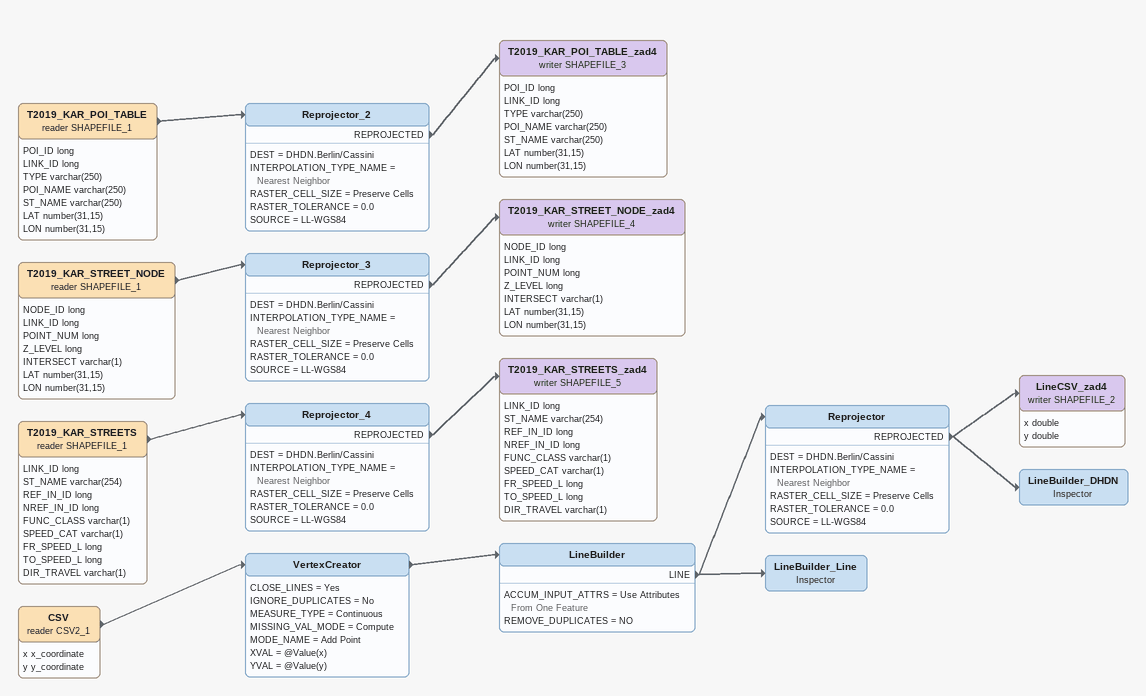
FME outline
T2019_KAR_POI_TABLE (reader SHAPEFILE_1)
    attributes: POI_ID long, LINK_ID long, TYPE varchar(250), POI_NAME varchar(250), ST_NAME varchar(250), LAT number(31,15), LON number(31,15)
    -> Reprojector_2
Reprojector_2
    DEST = DHDN.Berlin/Cassini
    INTERPOLATION_TYPE_NAME = Nearest Neighbor
    RASTER_CELL_SIZE = Preserve Cells
    RASTER_TOLERANCE = 0.0
    SOURCE = LL-WGS84
    REPROJECTED -> T2019_KAR_POI_TABLE_zad4 (writer SHAPEFILE_3)
T2019_KAR_POI_TABLE_zad4 (writer SHAPEFILE_3)
    attributes: POI_ID long, LINK_ID long, TYPE varchar(250), POI_NAME varchar(250), ST_NAME varchar(250), LAT number(31,15), LON number(31,15)
T2019_KAR_STREET_NODE (reader SHAPEFILE_1)
    attributes: NODE_ID long, LINK_ID long, POINT_NUM long, Z_LEVEL long, INTERSECT varchar(1), LAT number(31,15), LON number(31,15)
    -> Reprojector_3
Reprojector_3
    DEST = DHDN.Berlin/Cassini
    INTERPOLATION_TYPE_NAME = Nearest Neighbor
    RASTER_CELL_SIZE = Preserve Cells
    RASTER_TOLERANCE = 0.0
    SOURCE = LL-WGS84
    REPROJECTED -> T2019_KAR_STREET_NODE_zad4 (writer SHAPEFILE_4)
T2019_KAR_STREET_NODE_zad4 (writer SHAPEFILE_4)
    attributes: NODE_ID long, LINK_ID long, POINT_NUM long, Z_LEVEL long, INTERSECT varchar(1), LAT number(31,15), LON number(31,15)
T2019_KAR_STREETS (reader SHAPEFILE_1)
    attributes: LINK_ID long, ST_NAME varchar(254), REF_IN_ID long, NREF_IN_ID long, FUNC_CLASS varchar(1), SPEED_CAT varchar(1), FR_SPEED_L long, TO_SPEED_L long, DIR_TRAVEL varchar(1)
    -> Reprojector_4
Reprojector_4
    DEST = DHDN.Berlin/Cassini
    INTERPOLATION_TYPE_NAME = Nearest Neighbor
    RASTER_CELL_SIZE = Preserve Cells
    RASTER_TOLERANCE = 0.0
    SOURCE = LL-WGS84
    REPROJECTED -> T2019_KAR_STREETS_zad4 (writer SHAPEFILE_5)
T2019_KAR_STREETS_zad4 (writer SHAPEFILE_5)
    attributes: LINK_ID long, ST_NAME varchar(254), REF_IN_ID long, NREF_IN_ID long, FUNC_CLASS varchar(1), SPEED_CAT varchar(1), FR_SPEED_L long, TO_SPEED_L long, DIR_TRAVEL varchar(1)
CSV (reader CSV2_1)
    attributes: x x_coordinate, y y_coordinate
    -> VertexCreator
VertexCreator
    CLOSE_LINES = Yes
    IGNORE_DUPLICATES = No
    MEASURE_TYPE = Continuous
    MISSING_VAL_MODE = Compute
    MODE_NAME = Add Point
    XVAL = @Value(x)
    YVAL = @Value(y)
    -> LineBuilder
LineBuilder
    ACCUM_INPUT_ATTRS = Use Attributes From One Feature
    REMOVE_DUPLICATES = NO
    LINE -> LineBuilder_Line
    LINE -> Reprojector
Reprojector
    DEST = DHDN.Berlin/Cassini
    INTERPOLATION_TYPE_NAME = Nearest Neighbor
    RASTER_CELL_SIZE = Preserve Cells
    RASTER_TOLERANCE = 0.0
    SOURCE = LL-WGS84
    REPROJECTED -> LineBuilder_DHDN
    REPROJECTED -> LineCSV_zad4 (writer SHAPEFILE_2)
LineCSV_zad4 (writer SHAPEFILE_2)
    attributes: x double, y double
LineBuilder_DHDN: Inspector
LineBuilder_Line: Inspector
